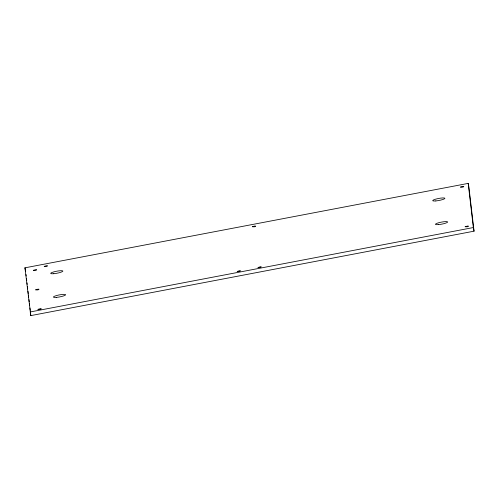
<?xml version="1.0" encoding="UTF-8"?>
<svg xmlns="http://www.w3.org/2000/svg" width="499" height="499" viewBox="0 0 499 499"><rect width="100%" height="100%" fill="white"/><g stroke="black" fill="none" stroke-linecap="round" stroke-linejoin="round"><path stroke-width="0.75" d="M24.95 267.826L468.193 183.395L468.892 187.019L474.05 231.174L30.807 315.605L24.95 267.826L25.649 271.45M30.108 311.981L473.351 227.55L468.193 183.395M473.351 227.55L474.05 231.174M26.004 274.494L26.179 276.016M26.447 278.299L26.715 280.581M26.983 282.864L27.158 284.393M27.426 286.675L27.695 288.958M27.963 291.241L28.225 293.524M28.406 295.046L28.674 297.329M28.942 299.618L29.204 301.901M29.385 303.423L29.653 305.706M29.921 307.989L30.183 310.272M30.364 311.794L30.807 315.605M33.439 270.315C37.082 271.057 38.517 268.393 33.439 270.315M44.243 266.372C47.885 267.115 49.32 264.451 44.243 266.372M35.722 289.832C39.359 290.574 40.799 287.911 35.722 289.832M38.005 309.349C41.642 310.091 43.076 307.428 38.005 309.349M252.4 226.727C256.037 227.469 257.472 224.806 252.4 226.727M237.268 271.406L240.287 270.901L237.268 271.406M258.083 267.439L261.102 266.934L258.083 267.439M460.552 187.075C464.189 187.817 465.623 185.154 460.552 187.075M465.187 226.721C468.823 227.463 470.258 224.799 465.187 226.721M53.798 273.708A6.231 1.029 -10.9 0 0 62.88 271.076A6.231 1.029 -10.9 0 0 53.593 271.936A6.231 1.029 -10.9 0 0 53.798 273.708M438.59 224.606A6.231 1.029 -10.9 0 0 447.665 221.974A6.231 1.029 -10.9 0 0 438.378 222.835A6.231 1.029 -10.9 0 0 438.59 224.606M56.568 297.373A6.231 1.029 -10.9 0 0 65.643 294.741A6.231 1.029 -10.9 0 0 56.362 295.601A6.231 1.029 -10.9 0 0 56.568 297.373M435.82 200.941A6.231 1.029 -10.9 0 0 444.902 198.309A6.231 1.029 -10.9 0 0 435.615 199.17A6.231 1.029 -10.9 0 0 435.82 200.941"/></g></svg>
